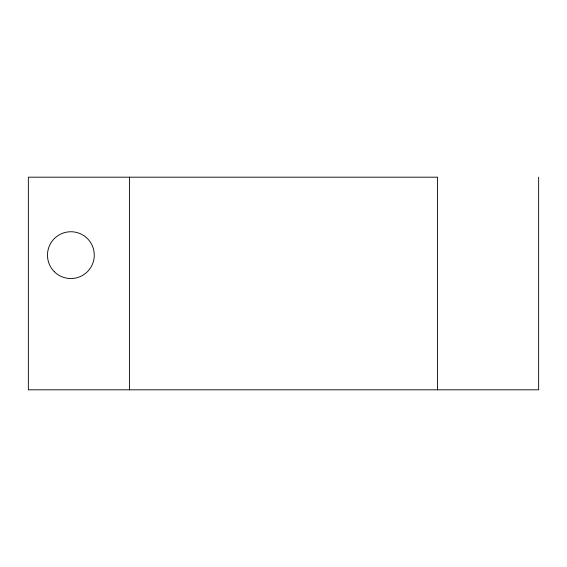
<?xml version="1.0" encoding="UTF-8"?>
<svg xmlns="http://www.w3.org/2000/svg" width="567" height="567" viewBox="0 0 567 567"><rect width="100%" height="100%" fill="white"/><g stroke="black" fill="none" stroke-linecap="round" stroke-linejoin="round"><path stroke-width="0.85" d="M538.65 177.188L538.65 389.812L28.35 389.812L28.35 177.188L437.561 177.188L437.561 389.812M129.439 177.188L129.439 389.812M54.326 271.699A23.41 23.41 0 0 0 93.484 261.21A23.41 23.41 0 0 0 64.815 232.541A23.41 23.41 0 0 0 54.326 271.699"/></g></svg>
